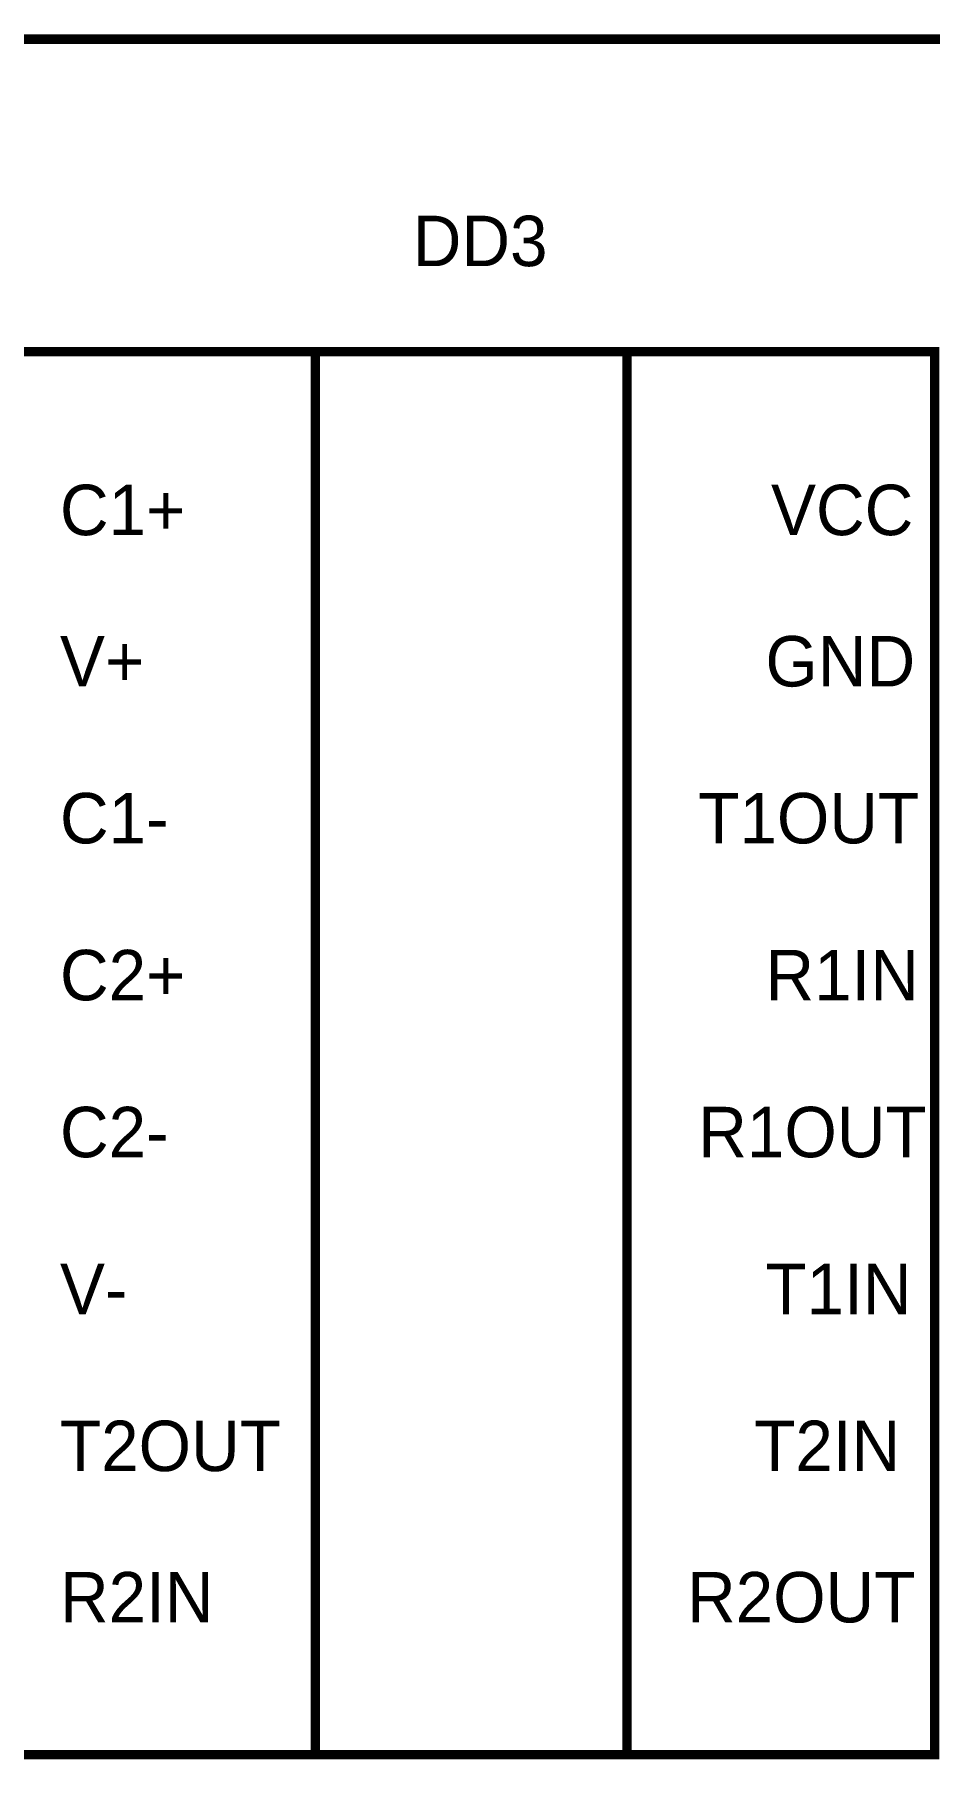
# Model space of a CAD drawing. Header units: millimetres. Extents: x 0 to 841, y 0 to 594.
# Drawn here: x 211 to 239.7, y 192.3 to 247.6 of the extents above; entities that cross this region are included whole.
import ezdxf

# ---------------------------------------------------------------- set-up
doc = ezdxf.new("R2010")
doc.units = ezdxf.units.MM
doc.layers.add('Sheet', color=255, linetype='Continuous')

msp = doc.modelspace()

# ---------------------------------------------------------------- linework, layer by layer
at = {"layer": 'Sheet', "const_width": 0.3}
for points in [[(242.511, 232.497), (257.512, 232.497), (257.512, 247.5), (210.014, 247.5)], [(220.019, 192.498), (220.019, 237.483)], [(230.013, 192.498), (230.013, 237.483)]]:
    msp.add_lwpolyline(points, dxfattribs=at)
msp.add_lwpolyline([(210.025, 237.483), (239.894, 237.483), (239.894, 192.498), (210.025, 192.498), (210.025, 237.483)], close=True, dxfattribs=at)

# ---------------------------------------------------------------- texts
at = {"layer": 'Sheet'}
for s, p in [('DD3', (223.141, 240.223)), ('C1+', (211.822, 231.599)), ('VCC', (234.639, 231.599)), ('V+', (211.822, 226.748)), ('GND', (234.46, 226.748)), ('C1-', (211.822, 221.717)), ('T1OUT', (232.304, 221.717)), ('C2+', (211.822, 216.686)), ('R1IN', (234.46, 216.686)), ('C2-', (211.822, 211.655)), ('R1OUT', (232.304, 211.655)), ('V-', (211.822, 206.624)), ('T1IN', (234.46, 206.624)), ('T2OUT', (211.822, 201.593)), ('T2IN', (234.1, 201.593)), ('R2IN', (211.822, 196.742)), ('R2OUT', (231.944, 196.742))]:
    msp.add_text(s, height=1.6171, dxfattribs=at).set_placement(p)

doc.saveas('drawing.dxf')
